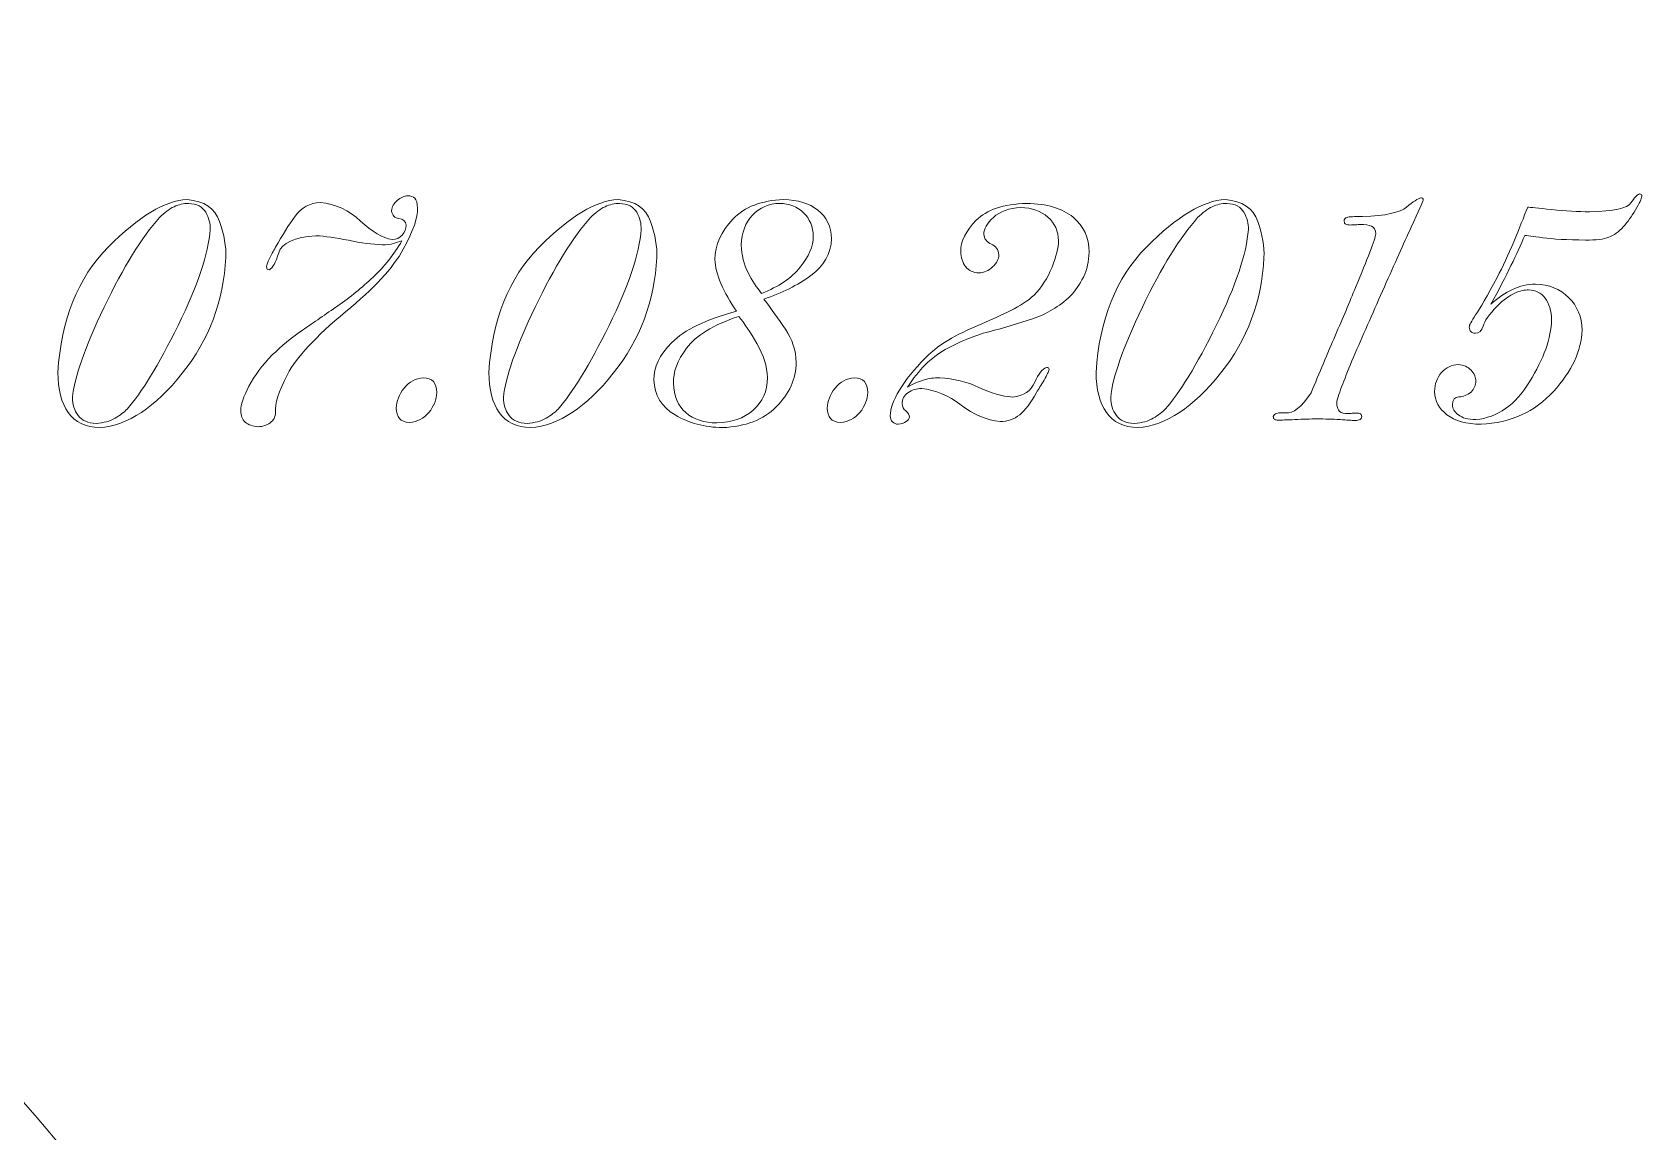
# Model space of a CAD drawing. Header units: centimetres. Extents: x -8.6 to 47.3, y -14.5 to 11.
# Drawn here: x 5.623 to 9.711, y -2.339 to 0.453 of the extents above; entities that cross this region are included whole.
import ezdxf

# ---------------------------------------------------------------- set-up
doc = ezdxf.new("R2010")
doc.units = ezdxf.units.CM
doc.header["$MEASUREMENT"] = 0
doc.layers.add('layer 1', color=7, linetype='Continuous')

msp = doc.modelspace()

# ---------------------------------------------------------------- linework, layer by layer
at = {"layer": 'layer 1', "color": 250, "lineweight": 9}
msp.add_open_spline([(-0.9235, 9.07372), (-1.85936, 10.47589), (-2.95357, 10.97911), (-4.64649, 10.98876), (-4.64649, 10.98876), (-5.4805, 10.94936), (-6.2044, 10.66889), (-6.90223, 10.13266), (-6.90223, 10.13266), (-8.16875, 9.1594), (-8.58522, 7.64583), (-8.36304, 6.04374), (-8.36304, 6.04374), (-7.92322, 2.87218), (-5.06163, 0.44993), (-0.91124, -2.08908), (-0.91124, -2.08908), (3.2342, 0.45801), (6.09106, 2.88584), (6.5247, 6.05825), (6.5247, 6.05825), (6.74376, 7.66077), (6.32434, 9.17353), (5.05592, 10.14431), (5.05592, 10.14431), (4.35705, 10.67918), (3.63261, 10.95825), (2.79853, 10.99602), (2.79853, 10.99602), (1.10538, 10.98306), (0.0118, 10.47792), (-0.92143, 9.07347), (-0.92143, 9.07347), (-0.92273, 9.07242), (-0.92277, 9.07311), (-0.9235, 9.07372)], degree=3, knots=[0, 0, 0, 0, 0.1, 0.1, 0.1, 0.1, 0.2, 0.2, 0.2, 0.2, 0.3, 0.3, 0.3, 0.3, 0.4, 0.4, 0.4, 0.4, 0.5, 0.5, 0.5, 0.5, 0.6, 0.6, 0.6, 0.6, 0.7, 0.7, 0.7, 0.7, 0.8, 0.8, 0.8, 0.8, 1, 1, 1, 1], dxfattribs=at)
at = {"layer": 'layer 1', "color": 6, "lineweight": 9}
for points, knots in [([(9.57807, -0.00314), (9.63934, -0.00115), (9.67435, 0.00641), (9.68291, 0.01953), (9.68291, 0.01953), (9.69146, 0.03286), (9.69862, 0.04042), (9.70439, 0.04221), (9.70439, 0.04221), (9.70698, 0.04221), (9.70857, 0.04181), (9.70936, 0.04082), (9.70936, 0.04082), (9.71016, 0.04002), (9.71056, 0.03863), (9.71056, 0.03684), (9.71056, 0.03684), (9.70976, 0.03028), (9.70459, 0.01874), (9.69464, 0.00203), (9.69464, 0.00203), (9.6849, -0.01468), (9.67475, -0.029), (9.66421, -0.04054), (9.66421, -0.04054), (9.65187, -0.05347), (9.63934, -0.06262), (9.62661, -0.0676), (9.62661, -0.0676), (9.61408, -0.07277), (9.59438, -0.07515), (9.56753, -0.07476), (9.56753, -0.07476), (9.52098, -0.07436), (9.48478, -0.07237), (9.45911, -0.06879), (9.45911, -0.06879), (9.43345, -0.06521), (9.41814, -0.06322), (9.41316, -0.06282), (9.41316, -0.06282), (9.40381, -0.0861), (9.39227, -0.11176), (9.37835, -0.13961), (9.37835, -0.13961), (9.36462, -0.16746), (9.34772, -0.20008), (9.32742, -0.23768), (9.32742, -0.23768), (9.34573, -0.22117), (9.36403, -0.20844), (9.38253, -0.19988), (9.38253, -0.19988), (9.40103, -0.19133), (9.42052, -0.18695), (9.44101, -0.18695), (9.44101, -0.18695), (9.47483, -0.18775), (9.50288, -0.19889), (9.52476, -0.22057), (9.52476, -0.22057), (9.54684, -0.24225), (9.55818, -0.2699), (9.55898, -0.30352), (9.55898, -0.30352), (9.55738, -0.35604), (9.53311, -0.40796), (9.48617, -0.45928), (9.48617, -0.45928), (9.43902, -0.5106), (9.37775, -0.53845), (9.30236, -0.54263), (9.30236, -0.54263), (9.26516, -0.54184), (9.23612, -0.53368), (9.21563, -0.51816), (9.21563, -0.51816), (9.19514, -0.50265), (9.1846, -0.48315), (9.1842, -0.45968), (9.1842, -0.45968), (9.1846, -0.44038), (9.19056, -0.42427), (9.2019, -0.41134), (9.2019, -0.41134), (9.21344, -0.39821), (9.22736, -0.39145), (9.24407, -0.39105), (9.24407, -0.39105), (9.2582, -0.39185), (9.26914, -0.39662), (9.27729, -0.40537), (9.27729, -0.40537), (9.28525, -0.41432), (9.28923, -0.42367), (9.28923, -0.43342), (9.28923, -0.43342), (9.28923, -0.4376), (9.28824, -0.44237), (9.28605, -0.44735), (9.28605, -0.44735), (9.28386, -0.45252), (9.28088, -0.45689), (9.27729, -0.46087), (9.27729, -0.46087), (9.26675, -0.46863), (9.25641, -0.47261), (9.24606, -0.47301), (9.24606, -0.47301), (9.23592, -0.47341), (9.23035, -0.47997), (9.22955, -0.4929), (9.22955, -0.4929), (9.22955, -0.50265), (9.23453, -0.5112), (9.24467, -0.51876), (9.24467, -0.51876), (9.25482, -0.52632), (9.26954, -0.5303), (9.28903, -0.5307), (9.28903, -0.5307), (9.34413, -0.52533), (9.38969, -0.4933), (9.42569, -0.43461), (9.42569, -0.43461), (9.4617, -0.37613), (9.4802, -0.32361), (9.48139, -0.27726), (9.48139, -0.27726), (9.481, -0.25439), (9.47562, -0.23609), (9.46508, -0.22236), (9.46508, -0.22236), (9.45454, -0.20863), (9.44061, -0.20167), (9.42291, -0.20127), (9.42291, -0.20127), (9.41336, -0.20088), (9.40182, -0.20366), (9.3883, -0.20943), (9.3883, -0.20943), (9.37497, -0.2152), (9.35985, -0.22614), (9.34314, -0.24225), (9.34314, -0.24225), (9.32285, -0.26413), (9.31091, -0.28124), (9.30733, -0.29318), (9.30733, -0.29318), (9.30355, -0.30511), (9.29719, -0.31108), (9.28784, -0.31108), (9.28784, -0.31108), (9.28267, -0.31108), (9.27889, -0.30969), (9.2763, -0.3071), (9.2763, -0.3071), (9.27371, -0.30452), (9.27252, -0.30074), (9.27252, -0.29576), (9.27252, -0.29576), (9.27212, -0.29119), (9.27749, -0.28084), (9.28863, -0.26473), (9.28863, -0.26473), (9.29957, -0.24862), (9.31788, -0.21679), (9.34314, -0.16945), (9.34314, -0.16945), (9.35746, -0.14259), (9.37159, -0.11235), (9.38531, -0.07913), (9.38531, -0.07913), (9.39924, -0.04591), (9.41097, -0.01647), (9.42072, 0.00879), (9.42072, 0.00879), (9.42689, 0.00839), (9.44738, 0.00641), (9.48179, 0.00282), (9.48179, 0.00282), (9.5164, -0.00076), (9.54843, -0.00275), (9.57807, -0.00314)], [0, 0, 0, 0, 0.0212766, 0.0212766, 0.0212766, 0.0212766, 0.0425532, 0.0425532, 0.0425532, 0.0425532, 0.0638298, 0.0638298, 0.0638298, 0.0638298, 0.0851064, 0.0851064, 0.0851064, 0.0851064, 0.106383, 0.106383, 0.106383, 0.106383, 0.1276596, 0.1276596, 0.1276596, 0.1276596, 0.1489362, 0.1489362, 0.1489362, 0.1489362, 0.1702128, 0.1702128, 0.1702128, 0.1702128, 0.1914894, 0.1914894, 0.1914894, 0.1914894, 0.212766, 0.212766, 0.212766, 0.212766, 0.2340426, 0.2340426, 0.2340426, 0.2340426, 0.2553191, 0.2553191, 0.2553191, 0.2553191, 0.2765957, 0.2765957, 0.2765957, 0.2765957, 0.2978723, 0.2978723, 0.2978723, 0.2978723, 0.3191489, 0.3191489, 0.3191489, 0.3191489, 0.3404255, 0.3404255, 0.3404255, 0.3404255, 0.3617021, 0.3617021, 0.3617021, 0.3617021, 0.3829787, 0.3829787, 0.3829787, 0.3829787, 0.4042553, 0.4042553, 0.4042553, 0.4042553, 0.4255319, 0.4255319, 0.4255319, 0.4255319, 0.4468085, 0.4468085, 0.4468085, 0.4468085, 0.4680851, 0.4680851, 0.4680851, 0.4680851, 0.4893617, 0.4893617, 0.4893617, 0.4893617, 0.5106383, 0.5106383, 0.5106383, 0.5106383, 0.5319149, 0.5319149, 0.5319149, 0.5319149, 0.5531915, 0.5531915, 0.5531915, 0.5531915, 0.5744681, 0.5744681, 0.5744681, 0.5744681, 0.5957447, 0.5957447, 0.5957447, 0.5957447, 0.6170213, 0.6170213, 0.6170213, 0.6170213, 0.6382979, 0.6382979, 0.6382979, 0.6382979, 0.6595745, 0.6595745, 0.6595745, 0.6595745, 0.6808511, 0.6808511, 0.6808511, 0.6808511, 0.7021277, 0.7021277, 0.7021277, 0.7021277, 0.7234043, 0.7234043, 0.7234043, 0.7234043, 0.7446809, 0.7446809, 0.7446809, 0.7446809, 0.7659574, 0.7659574, 0.7659574, 0.7659574, 0.787234, 0.787234, 0.787234, 0.787234, 0.8085106, 0.8085106, 0.8085106, 0.8085106, 0.8297872, 0.8297872, 0.8297872, 0.8297872, 0.8510638, 0.8510638, 0.8510638, 0.8510638, 0.8723404, 0.8723404, 0.8723404, 0.8723404, 0.893617, 0.893617, 0.893617, 0.893617, 0.9148936, 0.9148936, 0.9148936, 0.9148936, 0.9361702, 0.9361702, 0.9361702, 0.9361702, 0.9574468, 0.9574468, 0.9574468, 0.9574468, 1, 1, 1, 1]), ([(5.6883, -0.41074), (5.69606, -0.27687), (5.73883, -0.17084), (5.81621, -0.09246), (5.81621, -0.09246), (5.8938, -0.01428), (5.96063, 0.0259), (6.01653, 0.02789), (6.01653, 0.02789), (6.0597, 0.02471), (6.08715, 0.00621), (6.09889, -0.02761), (6.09889, -0.02761), (6.11082, -0.06143), (6.116, -0.09206), (6.11441, -0.11932), (6.11441, -0.11932), (6.10943, -0.22873), (6.07263, -0.3268), (6.004, -0.41313), (6.004, -0.41313), (5.93537, -0.49966), (5.86555, -0.54562), (5.79453, -0.55099), (5.79453, -0.55099), (5.75833, -0.55019), (5.73167, -0.53746), (5.71436, -0.51279), (5.71436, -0.51279), (5.69706, -0.48813), (5.6883, -0.45411), (5.6883, -0.41074)], [0, 0, 0, 0, 0.1111111, 0.1111111, 0.1111111, 0.1111111, 0.2222222, 0.2222222, 0.2222222, 0.2222222, 0.3333333, 0.3333333, 0.3333333, 0.3333333, 0.4444444, 0.4444444, 0.4444444, 0.4444444, 0.5555556, 0.5555556, 0.5555556, 0.5555556, 0.6666667, 0.6666667, 0.6666667, 0.6666667, 0.7777778, 0.7777778, 0.7777778, 0.7777778, 1, 1, 1, 1]), ([(5.86396, -0.50384), (5.90036, -0.46346), (5.94353, -0.39264), (5.99346, -0.29139), (5.99346, -0.29139), (6.04319, -0.19033), (6.07044, -0.10917), (6.07502, -0.0481), (6.07502, -0.0481), (6.07542, -0.03278), (6.07164, -0.01826), (6.06368, -0.00434), (6.06368, -0.00434), (6.05572, 0.00959), (6.0412, 0.01715), (6.02011, 0.01834), (6.02011, 0.01834), (6.00758, 0.01834), (5.99545, 0.01556), (5.98331, 0.00999), (5.98331, 0.00999), (5.97138, 0.00442), (5.95884, -0.00473), (5.94611, -0.01786), (5.94611, -0.01786), (5.90175, -0.0668), (5.855, -0.14259), (5.80567, -0.24544), (5.80567, -0.24544), (5.75634, -0.34828), (5.72968, -0.42447), (5.7253, -0.4742), (5.7253, -0.4742), (5.7253, -0.4925), (5.73008, -0.50782), (5.73963, -0.52035), (5.73963, -0.52035), (5.74898, -0.53288), (5.76429, -0.53945), (5.78518, -0.54024), (5.78518, -0.54024), (5.80468, -0.53905), (5.82079, -0.53467), (5.83352, -0.52712), (5.83352, -0.52712), (5.84645, -0.51936), (5.8566, -0.5118), (5.86396, -0.50384)], [0, 0, 0, 0, 0.0769231, 0.0769231, 0.0769231, 0.0769231, 0.1538462, 0.1538462, 0.1538462, 0.1538462, 0.2307692, 0.2307692, 0.2307692, 0.2307692, 0.3076923, 0.3076923, 0.3076923, 0.3076923, 0.3846154, 0.3846154, 0.3846154, 0.3846154, 0.4615385, 0.4615385, 0.4615385, 0.4615385, 0.5384615, 0.5384615, 0.5384615, 0.5384615, 0.6153846, 0.6153846, 0.6153846, 0.6153846, 0.6923077, 0.6923077, 0.6923077, 0.6923077, 0.7692308, 0.7692308, 0.7692308, 0.7692308, 0.8461538, 0.8461538, 0.8461538, 0.8461538, 1, 1, 1, 1]), ([(6.35411, 0.02073), (6.3933, 0.01695), (6.42751, 0.00123), (6.45655, -0.02642), (6.45655, -0.02642), (6.4858, -0.05387), (6.51265, -0.06958), (6.53712, -0.07356), (6.53712, -0.07356), (6.54766, -0.07317), (6.55602, -0.06939), (6.56258, -0.06203), (6.56258, -0.06203), (6.56895, -0.05486), (6.57233, -0.04651), (6.57273, -0.03716), (6.57273, -0.03716), (6.57114, -0.02701), (6.56497, -0.02144), (6.55423, -0.02025), (6.55423, -0.02025), (6.54348, -0.01906), (6.53732, -0.01249), (6.53573, -0.00036), (6.53573, -0.00036), (6.53652, 0.00979), (6.5413, 0.01854), (6.55005, 0.0259), (6.55005, 0.0259), (6.5588, 0.03326), (6.56795, 0.03704), (6.5773, 0.03744), (6.5773, 0.03744), (6.58426, 0.03784), (6.59003, 0.03585), (6.59461, 0.03147), (6.59461, 0.03147), (6.59918, 0.02709), (6.60137, 0.01874), (6.60137, 0.00601), (6.60137, 0.00601), (6.60296, -0.01647), (6.59083, -0.05128), (6.56517, -0.09823), (6.56517, -0.09823), (6.53951, -0.14538), (6.49077, -0.19809), (6.41876, -0.25677), (6.41876, -0.25677), (6.34297, -0.31983), (6.29383, -0.37275), (6.27115, -0.41592), (6.27115, -0.41592), (6.24868, -0.45908), (6.23853, -0.49111), (6.24092, -0.512), (6.24092, -0.512), (6.24052, -0.52413), (6.23594, -0.53308), (6.22699, -0.53905), (6.22699, -0.53905), (6.21804, -0.54502), (6.2079, -0.5482), (6.19676, -0.5486), (6.19676, -0.5486), (6.18283, -0.5478), (6.17189, -0.54402), (6.16413, -0.53706), (6.16413, -0.53706), (6.15637, -0.5301), (6.15259, -0.52055), (6.15259, -0.50862), (6.15259, -0.50862), (6.15259, -0.4931), (6.15956, -0.47201), (6.17348, -0.44556), (6.17348, -0.44556), (6.18741, -0.4193), (6.2073, -0.39284), (6.23276, -0.36638), (6.23276, -0.36638), (6.25504, -0.3443), (6.2805, -0.32322), (6.30935, -0.30352), (6.30935, -0.30352), (6.33839, -0.28363), (6.36843, -0.26294), (6.39946, -0.24146), (6.39946, -0.24146), (6.43049, -0.21977), (6.46033, -0.1957), (6.48858, -0.16905), (6.48858, -0.16905), (6.51703, -0.14239), (6.5415, -0.11176), (6.56199, -0.07675), (6.56199, -0.07675), (6.55462, -0.07913), (6.54746, -0.08152), (6.5403, -0.08351), (6.5403, -0.08351), (6.53294, -0.0857), (6.52359, -0.08669), (6.51205, -0.08669), (6.51205, -0.08669), (6.48679, -0.0859), (6.45815, -0.08212), (6.42592, -0.07535), (6.42592, -0.07535), (6.39389, -0.06859), (6.36644, -0.06481), (6.34356, -0.06401), (6.34356, -0.06401), (6.28846, -0.0674), (6.25683, -0.08172), (6.24907, -0.10698), (6.24907, -0.10698), (6.24132, -0.13205), (6.23336, -0.14637), (6.2252, -0.14995), (6.2252, -0.14995), (6.22242, -0.14995), (6.22063, -0.14935), (6.21963, -0.14836), (6.21963, -0.14836), (6.21864, -0.14736), (6.21824, -0.14518), (6.21824, -0.14199), (6.21824, -0.14199), (6.21864, -0.13782), (6.22102, -0.13105), (6.2256, -0.1219), (6.2256, -0.1219), (6.22998, -0.11275), (6.23515, -0.1032), (6.24092, -0.09306), (6.24092, -0.09306), (6.25803, -0.06242), (6.27473, -0.03616), (6.29085, -0.01408), (6.29085, -0.01408), (6.30696, 0.008), (6.32805, 0.01953), (6.35411, 0.02073)], [0, 0, 0, 0, 0.027027, 0.027027, 0.027027, 0.027027, 0.0540541, 0.0540541, 0.0540541, 0.0540541, 0.0810811, 0.0810811, 0.0810811, 0.0810811, 0.1081081, 0.1081081, 0.1081081, 0.1081081, 0.1351351, 0.1351351, 0.1351351, 0.1351351, 0.1621622, 0.1621622, 0.1621622, 0.1621622, 0.1891892, 0.1891892, 0.1891892, 0.1891892, 0.2162162, 0.2162162, 0.2162162, 0.2162162, 0.2432432, 0.2432432, 0.2432432, 0.2432432, 0.2702703, 0.2702703, 0.2702703, 0.2702703, 0.2972973, 0.2972973, 0.2972973, 0.2972973, 0.3243243, 0.3243243, 0.3243243, 0.3243243, 0.3513514, 0.3513514, 0.3513514, 0.3513514, 0.3783784, 0.3783784, 0.3783784, 0.3783784, 0.4054054, 0.4054054, 0.4054054, 0.4054054, 0.4324324, 0.4324324, 0.4324324, 0.4324324, 0.4594595, 0.4594595, 0.4594595, 0.4594595, 0.4864865, 0.4864865, 0.4864865, 0.4864865, 0.5135135, 0.5135135, 0.5135135, 0.5135135, 0.5405405, 0.5405405, 0.5405405, 0.5405405, 0.5675676, 0.5675676, 0.5675676, 0.5675676, 0.5945946, 0.5945946, 0.5945946, 0.5945946, 0.6216216, 0.6216216, 0.6216216, 0.6216216, 0.6486486, 0.6486486, 0.6486486, 0.6486486, 0.6756757, 0.6756757, 0.6756757, 0.6756757, 0.7027027, 0.7027027, 0.7027027, 0.7027027, 0.7297297, 0.7297297, 0.7297297, 0.7297297, 0.7567568, 0.7567568, 0.7567568, 0.7567568, 0.7837838, 0.7837838, 0.7837838, 0.7837838, 0.8108108, 0.8108108, 0.8108108, 0.8108108, 0.8378378, 0.8378378, 0.8378378, 0.8378378, 0.8648649, 0.8648649, 0.8648649, 0.8648649, 0.8918919, 0.8918919, 0.8918919, 0.8918919, 0.9189189, 0.9189189, 0.9189189, 0.9189189, 0.9459459, 0.9459459, 0.9459459, 0.9459459, 1, 1, 1, 1]), ([(6.78278, -0.41074), (6.79054, -0.27687), (6.83331, -0.17084), (6.91069, -0.09246), (6.91069, -0.09246), (6.98828, -0.01428), (7.05511, 0.0259), (7.11101, 0.02789), (7.11101, 0.02789), (7.15418, 0.02471), (7.18163, 0.00621), (7.19337, -0.02761), (7.19337, -0.02761), (7.2053, -0.06143), (7.21048, -0.09206), (7.20889, -0.11932), (7.20889, -0.11932), (7.20391, -0.22873), (7.16711, -0.3268), (7.09848, -0.41313), (7.09848, -0.41313), (7.02985, -0.49966), (6.96003, -0.54562), (6.88901, -0.55099), (6.88901, -0.55099), (6.85281, -0.55019), (6.82615, -0.53746), (6.80884, -0.51279), (6.80884, -0.51279), (6.79154, -0.48813), (6.78278, -0.45411), (6.78278, -0.41074)], [0, 0, 0, 0, 0.1111111, 0.1111111, 0.1111111, 0.1111111, 0.2222222, 0.2222222, 0.2222222, 0.2222222, 0.3333333, 0.3333333, 0.3333333, 0.3333333, 0.4444444, 0.4444444, 0.4444444, 0.4444444, 0.5555556, 0.5555556, 0.5555556, 0.5555556, 0.6666667, 0.6666667, 0.6666667, 0.6666667, 0.7777778, 0.7777778, 0.7777778, 0.7777778, 1, 1, 1, 1]), ([(6.95844, -0.50384), (6.99484, -0.46346), (7.03801, -0.39264), (7.08794, -0.29139), (7.08794, -0.29139), (7.13767, -0.19033), (7.16492, -0.10917), (7.1695, -0.0481), (7.1695, -0.0481), (7.1699, -0.03278), (7.16612, -0.01826), (7.15816, -0.00434), (7.15816, -0.00434), (7.1502, 0.00959), (7.13568, 0.01715), (7.11459, 0.01834), (7.11459, 0.01834), (7.10206, 0.01834), (7.08993, 0.01556), (7.07779, 0.00999), (7.07779, 0.00999), (7.06586, 0.00442), (7.05332, -0.00473), (7.04059, -0.01786), (7.04059, -0.01786), (6.99623, -0.0668), (6.94948, -0.14259), (6.90015, -0.24544), (6.90015, -0.24544), (6.85082, -0.34828), (6.82416, -0.42447), (6.81978, -0.4742), (6.81978, -0.4742), (6.81978, -0.4925), (6.82456, -0.50782), (6.83411, -0.52035), (6.83411, -0.52035), (6.84346, -0.53288), (6.85877, -0.53945), (6.87966, -0.54024), (6.87966, -0.54024), (6.89916, -0.53905), (6.91527, -0.53467), (6.928, -0.52712), (6.928, -0.52712), (6.94093, -0.51936), (6.95108, -0.5118), (6.95844, -0.50384)], [0, 0, 0, 0, 0.0769231, 0.0769231, 0.0769231, 0.0769231, 0.1538462, 0.1538462, 0.1538462, 0.1538462, 0.2307692, 0.2307692, 0.2307692, 0.2307692, 0.3076923, 0.3076923, 0.3076923, 0.3076923, 0.3846154, 0.3846154, 0.3846154, 0.3846154, 0.4615385, 0.4615385, 0.4615385, 0.4615385, 0.5384615, 0.5384615, 0.5384615, 0.5384615, 0.6153846, 0.6153846, 0.6153846, 0.6153846, 0.6923077, 0.6923077, 0.6923077, 0.6923077, 0.7692308, 0.7692308, 0.7692308, 0.7692308, 0.8461538, 0.8461538, 0.8461538, 0.8461538, 1, 1, 1, 1]), ([(7.53134, 0.02789), (7.56695, 0.02749), (7.59599, 0.01874), (7.61827, 0.00123), (7.61827, 0.00123), (7.64055, -0.01607), (7.65209, -0.04034), (7.65288, -0.07137), (7.65288, -0.07137), (7.65129, -0.10957), (7.63379, -0.1408), (7.60017, -0.16507), (7.60017, -0.16507), (7.56655, -0.18934), (7.52696, -0.20923), (7.48121, -0.22475), (7.48121, -0.22475), (7.50011, -0.25001), (7.51841, -0.27547), (7.53572, -0.30114), (7.53572, -0.30114), (7.55302, -0.3268), (7.56217, -0.35485), (7.56337, -0.38568), (7.56337, -0.38568), (7.56257, -0.42745), (7.54566, -0.46505), (7.51264, -0.49807), (7.51264, -0.49807), (7.47962, -0.53109), (7.43407, -0.5486), (7.37618, -0.55099), (7.37618, -0.55099), (7.33042, -0.55019), (7.29024, -0.53945), (7.25563, -0.51876), (7.25563, -0.51876), (7.22121, -0.49787), (7.20331, -0.46823), (7.20172, -0.42984), (7.20172, -0.42984), (7.20053, -0.39801), (7.21584, -0.36618), (7.24747, -0.33455), (7.24747, -0.33455), (7.2793, -0.30293), (7.334, -0.27667), (7.41179, -0.25558), (7.41179, -0.25558), (7.39508, -0.23151), (7.38175, -0.20824), (7.372, -0.18536), (7.372, -0.18536), (7.36225, -0.16268), (7.35728, -0.14239), (7.35688, -0.12449), (7.35688, -0.12449), (7.35728, -0.08669), (7.3724, -0.05248), (7.40244, -0.02144), (7.40244, -0.02144), (7.43227, 0.00959), (7.47524, 0.0259), (7.53134, 0.02789)], [0, 0, 0, 0, 0.0588235, 0.0588235, 0.0588235, 0.0588235, 0.1176471, 0.1176471, 0.1176471, 0.1176471, 0.1764706, 0.1764706, 0.1764706, 0.1764706, 0.2352941, 0.2352941, 0.2352941, 0.2352941, 0.2941176, 0.2941176, 0.2941176, 0.2941176, 0.3529412, 0.3529412, 0.3529412, 0.3529412, 0.4117647, 0.4117647, 0.4117647, 0.4117647, 0.4705882, 0.4705882, 0.4705882, 0.4705882, 0.5294118, 0.5294118, 0.5294118, 0.5294118, 0.5882353, 0.5882353, 0.5882353, 0.5882353, 0.6470588, 0.6470588, 0.6470588, 0.6470588, 0.7058824, 0.7058824, 0.7058824, 0.7058824, 0.7647059, 0.7647059, 0.7647059, 0.7647059, 0.8235294, 0.8235294, 0.8235294, 0.8235294, 0.8823529, 0.8823529, 0.8823529, 0.8823529, 1, 1, 1, 1]), ([(7.52139, 0.01834), (7.49354, 0.01794), (7.47047, 0.0082), (7.45217, -0.0113), (7.45217, -0.0113), (7.43407, -0.03059), (7.42452, -0.05586), (7.42372, -0.08729), (7.42372, -0.08729), (7.42452, -0.11295), (7.43029, -0.13622), (7.44083, -0.15711), (7.44083, -0.15711), (7.45137, -0.1782), (7.46291, -0.1959), (7.47524, -0.21023), (7.47524, -0.21023), (7.51881, -0.19312), (7.55143, -0.17104), (7.57351, -0.14378), (7.57351, -0.14378), (7.59539, -0.11653), (7.60634, -0.09047), (7.60634, -0.06561), (7.60634, -0.06561), (7.60594, -0.04094), (7.59778, -0.02085), (7.58187, -0.00533), (7.58187, -0.00533), (7.56595, 0.00999), (7.54586, 0.01794), (7.52139, 0.01834)], [0, 0, 0, 0, 0.1111111, 0.1111111, 0.1111111, 0.1111111, 0.2222222, 0.2222222, 0.2222222, 0.2222222, 0.3333333, 0.3333333, 0.3333333, 0.3333333, 0.4444444, 0.4444444, 0.4444444, 0.4444444, 0.5555556, 0.5555556, 0.5555556, 0.5555556, 0.6666667, 0.6666667, 0.6666667, 0.6666667, 0.7777778, 0.7777778, 0.7777778, 0.7777778, 1, 1, 1, 1]), ([(7.9811, -0.1042), (7.98071, -0.07774), (7.99384, -0.05128), (8.02009, -0.02463), (8.02009, -0.02463), (8.04655, 0.00203), (8.08932, 0.01635), (8.1484, 0.01834), (8.1484, 0.01834), (8.20012, 0.01755), (8.23951, 0.00581), (8.26636, -0.01687), (8.26636, -0.01687), (8.29342, -0.03935), (8.30695, -0.06899), (8.30695, -0.10519), (8.30695, -0.10519), (8.30655, -0.12867), (8.30177, -0.14995), (8.29242, -0.16905), (8.29242, -0.16905), (8.28307, -0.18834), (8.27193, -0.20446), (8.2592, -0.21719), (8.2592, -0.21719), (8.23115, -0.24365), (8.19933, -0.26274), (8.16352, -0.27468), (8.16352, -0.27468), (8.12791, -0.28641), (8.09091, -0.29736), (8.05252, -0.3075), (8.05252, -0.3075), (8.01432, -0.31765), (7.97732, -0.33276), (7.94152, -0.35305), (7.94152, -0.35305), (7.90571, -0.37315), (7.87388, -0.40478), (7.84603, -0.44794), (7.84603, -0.44794), (7.86234, -0.43919), (7.87647, -0.43302), (7.88821, -0.42964), (7.88821, -0.42964), (7.90014, -0.42626), (7.91327, -0.42447), (7.92759, -0.42447), (7.92759, -0.42447), (7.9634, -0.42646), (7.99662, -0.43461), (8.02725, -0.44894), (8.02725, -0.44894), (8.05789, -0.46326), (8.08634, -0.47142), (8.1124, -0.47341), (8.1124, -0.47341), (8.14064, -0.47022), (8.15954, -0.45769), (8.16909, -0.43581), (8.16909, -0.43581), (8.17864, -0.41393), (8.18839, -0.40139), (8.19853, -0.39821), (8.19853, -0.39821), (8.20092, -0.39821), (8.20251, -0.39861), (8.2037, -0.39921), (8.2037, -0.39921), (8.2049, -0.4), (8.20549, -0.40139), (8.20549, -0.40358), (8.20549, -0.40358), (8.2047, -0.40836), (8.20052, -0.41711), (8.19276, -0.43024), (8.19276, -0.43024), (8.185, -0.44317), (8.17864, -0.45371), (8.17347, -0.46187), (8.17347, -0.46187), (8.15914, -0.48793), (8.14482, -0.50683), (8.1307, -0.51816), (8.1307, -0.51816), (8.11657, -0.5297), (8.10006, -0.53547), (8.08136, -0.53547), (8.08136, -0.53547), (8.04715, -0.53189), (8.01393, -0.51797), (7.9817, -0.4937), (7.9817, -0.4937), (7.94947, -0.46923), (7.91625, -0.4553), (7.88204, -0.45192), (7.88204, -0.45192), (7.86851, -0.45192), (7.85677, -0.4553), (7.84703, -0.46227), (7.84703, -0.46227), (7.83728, -0.46923), (7.83231, -0.47858), (7.83191, -0.49051), (7.83191, -0.49051), (7.8327, -0.49827), (7.83589, -0.50424), (7.84146, -0.50862), (7.84146, -0.50862), (7.84703, -0.51279), (7.85021, -0.51816), (7.85101, -0.52433), (7.85101, -0.52433), (7.85061, -0.52831), (7.84782, -0.53209), (7.84225, -0.53587), (7.84225, -0.53587), (7.83688, -0.53965), (7.83012, -0.54184), (7.82216, -0.54263), (7.82216, -0.54263), (7.81659, -0.54223), (7.81182, -0.54024), (7.80804, -0.53647), (7.80804, -0.53647), (7.80406, -0.53269), (7.80207, -0.52751), (7.80207, -0.52075), (7.80207, -0.52075), (7.80207, -0.50324), (7.80983, -0.48176), (7.82515, -0.4561), (7.82515, -0.4561), (7.84046, -0.43044), (7.86254, -0.40318), (7.89139, -0.37394), (7.89139, -0.37394), (7.91048, -0.35445), (7.93257, -0.33794), (7.95763, -0.32421), (7.95763, -0.32421), (7.9827, -0.31029), (8.00816, -0.29795), (8.03422, -0.28721), (8.03422, -0.28721), (8.06028, -0.27627), (8.08494, -0.26513), (8.10822, -0.25359), (8.10822, -0.25359), (8.13149, -0.24205), (8.15119, -0.22912), (8.1671, -0.2148), (8.1671, -0.2148), (8.1864, -0.19471), (8.20171, -0.17104), (8.21285, -0.14378), (8.21285, -0.14378), (8.22379, -0.11653), (8.22936, -0.09425), (8.22936, -0.07675), (8.22936, -0.07675), (8.22897, -0.05208), (8.22001, -0.03199), (8.20231, -0.01647), (8.20231, -0.01647), (8.18461, -0.00076), (8.16193, 0.0072), (8.13388, 0.0076), (8.13388, 0.0076), (8.10364, 0.00641), (8.08037, -0.00175), (8.06406, -0.01727), (8.06406, -0.01727), (8.04774, -0.03258), (8.03959, -0.04671), (8.03959, -0.05984), (8.03959, -0.05984), (8.04118, -0.07217), (8.04755, -0.08072), (8.05869, -0.0851), (8.05869, -0.0851), (8.06983, -0.08968), (8.07619, -0.09863), (8.07778, -0.11235), (8.07778, -0.11235), (8.07738, -0.12349), (8.07221, -0.13364), (8.06207, -0.14299), (8.06207, -0.14299), (8.05212, -0.15254), (8.04019, -0.15751), (8.02666, -0.15831), (8.02666, -0.15831), (8.01273, -0.15791), (8.00159, -0.15254), (7.99344, -0.14219), (7.99344, -0.14219), (7.98528, -0.13185), (7.9811, -0.11912), (7.9811, -0.1042)], [0, 0, 0, 0, 0.0196078, 0.0196078, 0.0196078, 0.0196078, 0.0392157, 0.0392157, 0.0392157, 0.0392157, 0.0588235, 0.0588235, 0.0588235, 0.0588235, 0.0784314, 0.0784314, 0.0784314, 0.0784314, 0.0980392, 0.0980392, 0.0980392, 0.0980392, 0.1176471, 0.1176471, 0.1176471, 0.1176471, 0.1372549, 0.1372549, 0.1372549, 0.1372549, 0.1568627, 0.1568627, 0.1568627, 0.1568627, 0.1764706, 0.1764706, 0.1764706, 0.1764706, 0.1960784, 0.1960784, 0.1960784, 0.1960784, 0.2156863, 0.2156863, 0.2156863, 0.2156863, 0.2352941, 0.2352941, 0.2352941, 0.2352941, 0.254902, 0.254902, 0.254902, 0.254902, 0.2745098, 0.2745098, 0.2745098, 0.2745098, 0.2941176, 0.2941176, 0.2941176, 0.2941176, 0.3137255, 0.3137255, 0.3137255, 0.3137255, 0.3333333, 0.3333333, 0.3333333, 0.3333333, 0.3529412, 0.3529412, 0.3529412, 0.3529412, 0.372549, 0.372549, 0.372549, 0.372549, 0.3921569, 0.3921569, 0.3921569, 0.3921569, 0.4117647, 0.4117647, 0.4117647, 0.4117647, 0.4313725, 0.4313725, 0.4313725, 0.4313725, 0.4509804, 0.4509804, 0.4509804, 0.4509804, 0.4705882, 0.4705882, 0.4705882, 0.4705882, 0.4901961, 0.4901961, 0.4901961, 0.4901961, 0.5098039, 0.5098039, 0.5098039, 0.5098039, 0.5294118, 0.5294118, 0.5294118, 0.5294118, 0.5490196, 0.5490196, 0.5490196, 0.5490196, 0.5686275, 0.5686275, 0.5686275, 0.5686275, 0.5882353, 0.5882353, 0.5882353, 0.5882353, 0.6078431, 0.6078431, 0.6078431, 0.6078431, 0.627451, 0.627451, 0.627451, 0.627451, 0.6470588, 0.6470588, 0.6470588, 0.6470588, 0.6666667, 0.6666667, 0.6666667, 0.6666667, 0.6862745, 0.6862745, 0.6862745, 0.6862745, 0.7058824, 0.7058824, 0.7058824, 0.7058824, 0.7254902, 0.7254902, 0.7254902, 0.7254902, 0.745098, 0.745098, 0.745098, 0.745098, 0.7647059, 0.7647059, 0.7647059, 0.7647059, 0.7843137, 0.7843137, 0.7843137, 0.7843137, 0.8039216, 0.8039216, 0.8039216, 0.8039216, 0.8235294, 0.8235294, 0.8235294, 0.8235294, 0.8431373, 0.8431373, 0.8431373, 0.8431373, 0.8627451, 0.8627451, 0.8627451, 0.8627451, 0.8823529, 0.8823529, 0.8823529, 0.8823529, 0.9019608, 0.9019608, 0.9019608, 0.9019608, 0.9215686, 0.9215686, 0.9215686, 0.9215686, 0.9411765, 0.9411765, 0.9411765, 0.9411765, 0.9607843, 0.9607843, 0.9607843, 0.9607843, 1, 1, 1, 1]), ([(8.32484, -0.41074), (8.3326, -0.27687), (8.37537, -0.17084), (8.45275, -0.09246), (8.45275, -0.09246), (8.53034, -0.01428), (8.59717, 0.0259), (8.65307, 0.02789), (8.65307, 0.02789), (8.69624, 0.02471), (8.72369, 0.00621), (8.73543, -0.02761), (8.73543, -0.02761), (8.74736, -0.06143), (8.75254, -0.09206), (8.75095, -0.11932), (8.75095, -0.11932), (8.74597, -0.22873), (8.70917, -0.3268), (8.64054, -0.41313), (8.64054, -0.41313), (8.57191, -0.49966), (8.50209, -0.54562), (8.43107, -0.55099), (8.43107, -0.55099), (8.39487, -0.55019), (8.36821, -0.53746), (8.3509, -0.51279), (8.3509, -0.51279), (8.3336, -0.48813), (8.32484, -0.45411), (8.32484, -0.41074)], [0, 0, 0, 0, 0.1111111, 0.1111111, 0.1111111, 0.1111111, 0.2222222, 0.2222222, 0.2222222, 0.2222222, 0.3333333, 0.3333333, 0.3333333, 0.3333333, 0.4444444, 0.4444444, 0.4444444, 0.4444444, 0.5555556, 0.5555556, 0.5555556, 0.5555556, 0.6666667, 0.6666667, 0.6666667, 0.6666667, 0.7777778, 0.7777778, 0.7777778, 0.7777778, 1, 1, 1, 1]), ([(8.5005, -0.50384), (8.5369, -0.46346), (8.58007, -0.39264), (8.63, -0.29139), (8.63, -0.29139), (8.67973, -0.19033), (8.70698, -0.10917), (8.71156, -0.0481), (8.71156, -0.0481), (8.71196, -0.03278), (8.70818, -0.01826), (8.70022, -0.00434), (8.70022, -0.00434), (8.69226, 0.00959), (8.67774, 0.01715), (8.65665, 0.01834), (8.65665, 0.01834), (8.64412, 0.01834), (8.63199, 0.01556), (8.61985, 0.00999), (8.61985, 0.00999), (8.60792, 0.00442), (8.59538, -0.00473), (8.58265, -0.01786), (8.58265, -0.01786), (8.53829, -0.0668), (8.49154, -0.14259), (8.44221, -0.24544), (8.44221, -0.24544), (8.39288, -0.34828), (8.36622, -0.42447), (8.36184, -0.4742), (8.36184, -0.4742), (8.36184, -0.4925), (8.36662, -0.50782), (8.37617, -0.52035), (8.37617, -0.52035), (8.38552, -0.53288), (8.40083, -0.53945), (8.42172, -0.54024), (8.42172, -0.54024), (8.44122, -0.53905), (8.45733, -0.53467), (8.47006, -0.52712), (8.47006, -0.52712), (8.48299, -0.51936), (8.49314, -0.5118), (8.5005, -0.50384)], [0, 0, 0, 0, 0.0769231, 0.0769231, 0.0769231, 0.0769231, 0.1538462, 0.1538462, 0.1538462, 0.1538462, 0.2307692, 0.2307692, 0.2307692, 0.2307692, 0.3076923, 0.3076923, 0.3076923, 0.3076923, 0.3846154, 0.3846154, 0.3846154, 0.3846154, 0.4615385, 0.4615385, 0.4615385, 0.4615385, 0.5384615, 0.5384615, 0.5384615, 0.5384615, 0.6153846, 0.6153846, 0.6153846, 0.6153846, 0.6923077, 0.6923077, 0.6923077, 0.6923077, 0.7692308, 0.7692308, 0.7692308, 0.7692308, 0.8461538, 0.8461538, 0.8461538, 0.8461538, 1, 1, 1, 1]), ([(9.00159, -0.01508), (9.05908, -0.01309), (9.09628, -0.00513), (9.11319, 0.00879), (9.11319, 0.00879), (9.13009, 0.02272), (9.14223, 0.03067), (9.14959, 0.03266), (9.14959, 0.03266), (9.15078, 0.03266), (9.15218, 0.03227), (9.15357, 0.03147), (9.15357, 0.03147), (9.15496, 0.03067), (9.15556, 0.02869), (9.15556, 0.0259), (9.15556, 0.0259), (9.15397, 0.02272), (9.14362, 0.00004), (9.12472, -0.04213), (9.12472, -0.04213), (9.10563, -0.08431), (9.08295, -0.13463), (9.05689, -0.19352), (9.05689, -0.19352), (9.03063, -0.2524), (9.00596, -0.30869), (8.98289, -0.36221), (8.98289, -0.36221), (8.95981, -0.41592), (8.9441, -0.4563), (8.93594, -0.48355), (8.93594, -0.48355), (8.93594, -0.49728), (8.93833, -0.50623), (8.9431, -0.51001), (8.9431, -0.51001), (8.94808, -0.51379), (8.95504, -0.51558), (8.96439, -0.51518), (8.96439, -0.51518), (8.96817, -0.51518), (8.97175, -0.51498), (8.97513, -0.51458), (8.97513, -0.51458), (8.97851, -0.51419), (8.98169, -0.51399), (8.98468, -0.51399), (8.98468, -0.51399), (8.98786, -0.51399), (8.99085, -0.51438), (8.99403, -0.51518), (8.99403, -0.51518), (8.99701, -0.51598), (8.9988, -0.51856), (8.9992, -0.52294), (8.9992, -0.52294), (8.9992, -0.52652), (8.99781, -0.52891), (8.99522, -0.5303), (8.99522, -0.5303), (8.99244, -0.53169), (8.98786, -0.53269), (8.9813, -0.53308), (8.9813, -0.53308), (8.97493, -0.53269), (8.9626, -0.53189), (8.9443, -0.5307), (8.9443, -0.5307), (8.9258, -0.5295), (8.9063, -0.52891), (8.88561, -0.52891), (8.88561, -0.52891), (8.8689, -0.52891), (8.8502, -0.5295), (8.82952, -0.5305), (8.82952, -0.5305), (8.80863, -0.53149), (8.7947, -0.53189), (8.78774, -0.53189), (8.78774, -0.53189), (8.78337, -0.53189), (8.78018, -0.53129), (8.77799, -0.5301), (8.77799, -0.5301), (8.77581, -0.52891), (8.77481, -0.52672), (8.77481, -0.52314), (8.77481, -0.52314), (8.776, -0.51498), (8.78635, -0.512), (8.80564, -0.51379), (8.80564, -0.51379), (8.82514, -0.51578), (8.84682, -0.49887), (8.87049, -0.46306), (8.87049, -0.46306), (8.89198, -0.41134), (8.91227, -0.363), (8.93176, -0.31765), (8.93176, -0.31765), (8.95126, -0.27249), (8.96857, -0.23171), (8.98368, -0.19531), (8.98368, -0.19531), (8.9988, -0.1589), (9.01094, -0.12906), (9.02009, -0.10559), (9.02009, -0.10559), (9.02924, -0.08212), (9.03421, -0.0664), (9.03501, -0.05864), (9.03501, -0.05864), (9.03461, -0.0487), (9.03083, -0.04233), (9.02387, -0.03935), (9.02387, -0.03935), (9.0169, -0.03636), (9.00795, -0.03497), (8.99701, -0.03537), (8.99701, -0.03537), (8.99224, -0.03537), (8.98766, -0.03557), (8.98309, -0.03597), (8.98309, -0.03597), (8.97831, -0.03636), (8.97433, -0.03656), (8.97075, -0.03656), (8.97075, -0.03656), (8.96538, -0.03656), (8.9614, -0.03597), (8.95882, -0.03477), (8.95882, -0.03477), (8.95623, -0.03358), (8.95504, -0.03119), (8.95504, -0.02721), (8.95504, -0.02721), (8.95424, -0.02184), (8.95663, -0.01846), (8.962, -0.01707), (8.962, -0.01707), (8.96737, -0.01568), (8.9807, -0.01508), (9.00159, -0.01508)], [0, 0, 0, 0, 0.027027, 0.027027, 0.027027, 0.027027, 0.0540541, 0.0540541, 0.0540541, 0.0540541, 0.0810811, 0.0810811, 0.0810811, 0.0810811, 0.1081081, 0.1081081, 0.1081081, 0.1081081, 0.1351351, 0.1351351, 0.1351351, 0.1351351, 0.1621622, 0.1621622, 0.1621622, 0.1621622, 0.1891892, 0.1891892, 0.1891892, 0.1891892, 0.2162162, 0.2162162, 0.2162162, 0.2162162, 0.2432432, 0.2432432, 0.2432432, 0.2432432, 0.2702703, 0.2702703, 0.2702703, 0.2702703, 0.2972973, 0.2972973, 0.2972973, 0.2972973, 0.3243243, 0.3243243, 0.3243243, 0.3243243, 0.3513514, 0.3513514, 0.3513514, 0.3513514, 0.3783784, 0.3783784, 0.3783784, 0.3783784, 0.4054054, 0.4054054, 0.4054054, 0.4054054, 0.4324324, 0.4324324, 0.4324324, 0.4324324, 0.4594595, 0.4594595, 0.4594595, 0.4594595, 0.4864865, 0.4864865, 0.4864865, 0.4864865, 0.5135135, 0.5135135, 0.5135135, 0.5135135, 0.5405405, 0.5405405, 0.5405405, 0.5405405, 0.5675676, 0.5675676, 0.5675676, 0.5675676, 0.5945946, 0.5945946, 0.5945946, 0.5945946, 0.6216216, 0.6216216, 0.6216216, 0.6216216, 0.6486486, 0.6486486, 0.6486486, 0.6486486, 0.6756757, 0.6756757, 0.6756757, 0.6756757, 0.7027027, 0.7027027, 0.7027027, 0.7027027, 0.7297297, 0.7297297, 0.7297297, 0.7297297, 0.7567568, 0.7567568, 0.7567568, 0.7567568, 0.7837838, 0.7837838, 0.7837838, 0.7837838, 0.8108108, 0.8108108, 0.8108108, 0.8108108, 0.8378378, 0.8378378, 0.8378378, 0.8378378, 0.8648649, 0.8648649, 0.8648649, 0.8648649, 0.8918919, 0.8918919, 0.8918919, 0.8918919, 0.9189189, 0.9189189, 0.9189189, 0.9189189, 0.9459459, 0.9459459, 0.9459459, 0.9459459, 1, 1, 1, 1]), ([(7.41755, -0.26851), (7.3527, -0.29019), (7.30834, -0.31705), (7.28487, -0.34888), (7.28487, -0.34888), (7.2612, -0.38071), (7.25026, -0.41054), (7.25185, -0.438), (7.25185, -0.438), (7.25264, -0.47122), (7.26299, -0.49608), (7.28308, -0.51299), (7.28308, -0.51299), (7.30317, -0.5301), (7.32943, -0.53865), (7.36166, -0.53905), (7.36166, -0.53905), (7.39905, -0.53826), (7.42969, -0.52751), (7.45356, -0.50663), (7.45356, -0.50663), (7.47743, -0.48594), (7.48976, -0.45829), (7.49056, -0.42407), (7.49056, -0.42407), (7.48897, -0.39523), (7.48002, -0.36658), (7.46351, -0.33774), (7.46351, -0.33774), (7.4468, -0.30909), (7.43168, -0.28602), (7.41755, -0.26851)], [0, 0, 0, 0, 0.1111111, 0.1111111, 0.1111111, 0.1111111, 0.2222222, 0.2222222, 0.2222222, 0.2222222, 0.3333333, 0.3333333, 0.3333333, 0.3333333, 0.4444444, 0.4444444, 0.4444444, 0.4444444, 0.5555556, 0.5555556, 0.5555556, 0.5555556, 0.6666667, 0.6666667, 0.6666667, 0.6666667, 0.7777778, 0.7777778, 0.7777778, 0.7777778, 1, 1, 1, 1]), ([(6.61688, -0.42447), (6.62782, -0.42447), (6.63618, -0.42765), (6.64175, -0.43422), (6.64175, -0.43422), (6.64752, -0.44078), (6.6503, -0.44993), (6.6503, -0.46187), (6.6503, -0.46187), (6.64991, -0.47977), (6.64334, -0.49668), (6.63041, -0.5122), (6.63041, -0.5122), (6.61748, -0.52771), (6.60117, -0.53627), (6.58128, -0.53786), (6.58128, -0.53786), (6.56934, -0.53746), (6.56079, -0.53408), (6.55542, -0.52771), (6.55542, -0.52771), (6.55024, -0.52115), (6.54766, -0.51259), (6.54766, -0.50165), (6.54766, -0.50165), (6.54806, -0.48375), (6.55462, -0.46684), (6.56735, -0.45053), (6.56735, -0.45053), (6.58028, -0.43442), (6.59679, -0.42566), (6.61688, -0.42447)], [0, 0, 0, 0, 0.1111111, 0.1111111, 0.1111111, 0.1111111, 0.2222222, 0.2222222, 0.2222222, 0.2222222, 0.3333333, 0.3333333, 0.3333333, 0.3333333, 0.4444444, 0.4444444, 0.4444444, 0.4444444, 0.5555556, 0.5555556, 0.5555556, 0.5555556, 0.6666667, 0.6666667, 0.6666667, 0.6666667, 0.7777778, 0.7777778, 0.7777778, 0.7777778, 1, 1, 1, 1]), ([(7.71136, -0.42447), (7.7223, -0.42447), (7.73066, -0.42765), (7.73623, -0.43422), (7.73623, -0.43422), (7.742, -0.44078), (7.74478, -0.44993), (7.74478, -0.46187), (7.74478, -0.46187), (7.74439, -0.47977), (7.73782, -0.49668), (7.72489, -0.5122), (7.72489, -0.5122), (7.71196, -0.52771), (7.69565, -0.53627), (7.67576, -0.53786), (7.67576, -0.53786), (7.66382, -0.53746), (7.65527, -0.53408), (7.6499, -0.52771), (7.6499, -0.52771), (7.64472, -0.52115), (7.64214, -0.51259), (7.64214, -0.50165), (7.64214, -0.50165), (7.64254, -0.48375), (7.6491, -0.46684), (7.66183, -0.45053), (7.66183, -0.45053), (7.67476, -0.43442), (7.69127, -0.42566), (7.71136, -0.42447)], [0, 0, 0, 0, 0.1111111, 0.1111111, 0.1111111, 0.1111111, 0.2222222, 0.2222222, 0.2222222, 0.2222222, 0.3333333, 0.3333333, 0.3333333, 0.3333333, 0.4444444, 0.4444444, 0.4444444, 0.4444444, 0.5555556, 0.5555556, 0.5555556, 0.5555556, 0.6666667, 0.6666667, 0.6666667, 0.6666667, 0.7777778, 0.7777778, 0.7777778, 0.7777778, 1, 1, 1, 1])]:
    msp.add_open_spline(points, degree=3, knots=knots, dxfattribs=at)
at = {"layer": 'layer 1', "lineweight": 9}
msp.add_open_spline([(-0.9235, -2.82757), (-1.85936, -1.4254), (-2.95357, -0.92218), (-4.64649, -0.91253), (-4.64649, -0.91253), (-5.4805, -0.95193), (-6.2044, -1.2324), (-6.90223, -1.76863), (-6.90223, -1.76863), (-8.16875, -2.74189), (-8.58522, -4.25546), (-8.36304, -5.85755), (-8.36304, -5.85755), (-7.92322, -9.02911), (-5.06163, -11.45136), (-0.91124, -13.99037), (-0.91124, -13.99037), (3.2342, -11.44328), (6.09106, -9.01545), (6.5247, -5.84304), (6.5247, -5.84304), (6.74376, -4.24052), (6.32434, -2.72776), (5.05592, -1.75698), (5.05592, -1.75698), (4.35705, -1.22211), (3.63261, -0.94304), (2.79853, -0.90527), (2.79853, -0.90527), (1.10538, -0.91823), (0.0118, -1.42337), (-0.92143, -2.82782), (-0.92143, -2.82782), (-0.92273, -2.82887), (-0.92277, -2.82818), (-0.9235, -2.82757)], degree=3, knots=[0, 0, 0, 0, 0.1, 0.1, 0.1, 0.1, 0.2, 0.2, 0.2, 0.2, 0.3, 0.3, 0.3, 0.3, 0.4, 0.4, 0.4, 0.4, 0.5, 0.5, 0.5, 0.5, 0.6, 0.6, 0.6, 0.6, 0.7, 0.7, 0.7, 0.7, 0.8, 0.8, 0.8, 0.8, 1, 1, 1, 1], dxfattribs=at)

doc.saveas('drawing.dxf')
